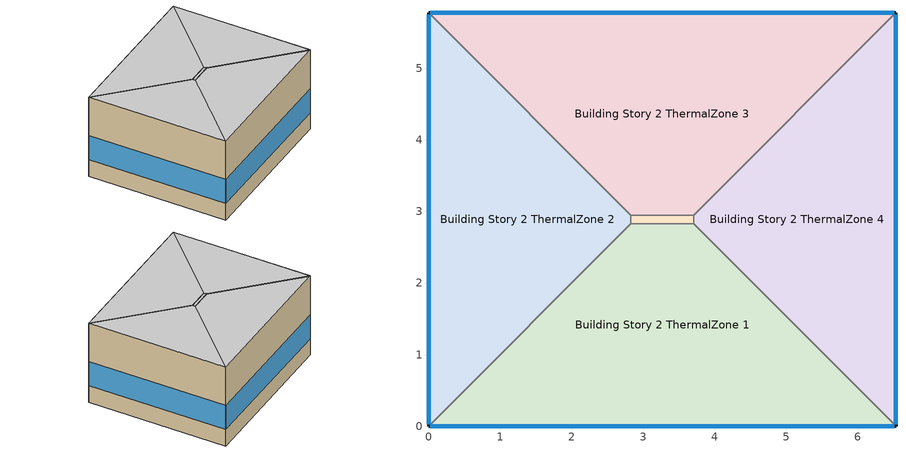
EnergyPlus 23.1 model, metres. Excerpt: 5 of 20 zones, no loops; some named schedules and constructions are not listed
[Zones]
Building Story 2 ThermalZone
 floor adiabatic (Typical Interior Floor): 3.7,2.83 2.83,2.83 2.83,2.95 3.7,2.95 z3.6
 wall adiabatic (Typical Interior Wall): 2.83,2.83 3.7,2.83 3.7,2.95 2.83,2.95 2.83,2.83 z3.6:7.2
 ceiling adiabatic (Typical Interior Ceiling): 3.7,2.95 2.83,2.95 2.83,2.83 3.7,2.83 z7.2
Building Story 2 ThermalZone 1
 floor adiabatic (Typical Interior Ceiling): 6.53,0 0,0 2.83,2.83 3.7,2.83 z3.6
 wall outside (Typical Insulated Steel Framed Exterior Wall R-12.99): 0,0 6.53,0 z3.6:7.2
 wall adiabatic (Typical Interior Wall): 6.53,0 3.7,2.83 2.83,2.83 0,0 z3.6:7.2
 window (U 0.55 SHGC 0.25): 0.03,0 6.51,0 z4.36:5.45
 ceiling adiabatic (Typical Interior Ceiling): 3.7,2.83 2.83,2.83 0,0 6.53,0 z7.2
Building Story 2 ThermalZone 2
 floor adiabatic (Typical Interior Ceiling): 0,0 0,5.78 2.83,2.95 2.83,2.83 z3.6
 wall outside (Typical Insulated Steel Framed Exterior Wall R-12.99): 0,5.78 0,0 z3.6:7.2
 wall adiabatic (Typical Interior Wall): 0,0 2.83,2.83 2.83,2.95 0,5.78 z3.6:7.2
 window (U 0.55 SHGC 0.25): 0,5.75 0,0.03 z4.36:5.45
 ceiling adiabatic (Typical Interior Ceiling): 2.83,2.83 2.83,2.95 0,5.78 0,0 z7.2
Building Story 2 ThermalZone 3
 floor adiabatic (Typical Interior Ceiling): 0,5.78 6.53,5.78 3.7,2.95 2.83,2.95 z3.6
 wall outside (Typical Insulated Steel Framed Exterior Wall R-12.99): 6.53,5.78 0,5.78 z3.6:7.2
 wall adiabatic (Typical Interior Wall): 0,5.78 2.83,2.95 3.7,2.95 6.53,5.78 z3.6:7.2
 window (U 0.55 SHGC 0.25): 6.51,5.78 0.03,5.78 z4.36:5.45
 ceiling adiabatic (Typical Interior Ceiling): 2.83,2.95 3.7,2.95 6.53,5.78 0,5.78 z7.2
Building Story 2 ThermalZone 4
 floor adiabatic (Typical Interior Ceiling): 6.53,5.78 6.53,0 3.7,2.83 3.7,2.95 z3.6
 wall outside (Typical Insulated Steel Framed Exterior Wall R-12.99): 6.53,0 6.53,5.78 z3.6:7.2
 wall adiabatic (Typical Interior Wall): 6.53,5.78 3.7,2.95 3.7,2.83 6.53,0 z3.6:7.2
 window (U 0.55 SHGC 0.25): 6.53,0.03 6.53,5.75 z4.36:5.45
 ceiling adiabatic (Typical Interior Ceiling): 3.7,2.95 3.7,2.83 6.53,0 6.53,5.78 z7.2
[Schedule:Day:Interval]
19 space(s) Occ Sch Sunday 1; 19 space(s) Occ Sch Sunday 2; SchoolSecondary BLDG_LIGHT_CORRIDOR_SCH_2013 Winter Design Day; OfficeSmall BLDG_LIGHT_SCH_2013 Winter Design Day; OfficeSmall BLDG_OCC_SCH Default; OfficeSmall BLDG_OCC_SCH Winter Design Day; OfficeSmall BLDG_EQUIP_SCH_2013 Winter Design Day: No, 24:00, 0
19 space(s) Occ Sch Default 1; 19 space(s) Occ Sch Wednesday 5; 19 space(s) Occ Sch Thursday 5; 19 space(s) Occ Sch Friday 5; 19 space(s) Occ Sch Monday 5; 19 space(s) Occ Sch Tuesday 5: No, 05:00, 0, 06:00, 0.000428579, 07:00, 0.000362644, 08:00, 0.019319, 09:00, 0.00306599, 11:00, 0, 13:00, 0.00178025, 14:00, 0, 15:00, 0.00339567, 16:00, 0.00606604, 17:00, 0.00280225, 18:00, 0.000791223, 19:00, 0, 20:00, 0.00837378, 21:00, 0.00811004, 22:00, 0.000230773, 23:00, 0.000197806, 24:00, 0
19 space(s) Occ Sch Summer Design Day 1; 19 space(s) Occ Sch Winter Design Day 1; 19 space(s) Occ Sch Summer Design Day 2; 19 space(s) Occ Sch Winter Design Day 2; SchoolSecondary BLDG_LIGHT_CORRIDOR_SCH_2013 Summer Design Day; OfficeSmall BLDG_LIGHT_SCH_2013 Summer Design Day; OfficeSmall BLDG_OCC_SCH Summer Design Day; OfficeSmall BLDG_EQUIP_SCH_2013 Summer Design Day: No, 24:00, 1
19 space(s) Occ Sch Thursday 14; 19 space(s) Occ Sch Friday 14; 19 space(s) Occ Sch Default 2; 19 space(s) Occ Sch Tuesday 14; 19 space(s) Occ Sch Wednesday 14; 19 space(s) Occ Sch Tuesday 13; 19 space(s) Occ Sch Wednesday 13; 19 space(s) Occ Sch Thursday 13; 19 space(s) Occ Sch Friday 13; 19 space(s) Occ Sch Monday 12; 19 space(s) Occ Sch Tuesday 11; 19 space(s) Occ Sch Wednesday 11; 19 space(s) Occ Sch Thursday 11; 19 space(s) Occ Sch Friday 11; 19 space(s) Occ Sch Monday 10; 19 space(s) Occ Sch Wednesday 10; 19 space(s) Occ Sch Thursday 10; 19 space(s) Occ Sch Friday 10; 19 space(s) Occ Sch Monday 9; 19 space(s) Occ Sch Tuesday 10: No, 05:00, 0, 06:00, 1, 07:00, 1, 08:00, 1, 09:00, 1, 11:00, 0, 13:00, 1, 14:00, 0, 15:00, 1, 16:00, 1, 17:00, 1, 18:00, 1, 19:00, 0, 20:00, 1, 21:00, 1, 22:00, 1, 23:00, 1, 24:00, 0
19 space(s) Occ Sch Wednesday 12; 19 space(s) Occ Sch Thursday 12; 19 space(s) Occ Sch Friday 12; 19 space(s) Occ Sch Monday 11; 19 space(s) Occ Sch Tuesday 12: No, 05:00, 0, 06:00, 1, 07:00, 1, 08:00, 1, 09:00, 1, 11:00, 0, 13:00, 1, 16:00, 0, 17:00, 1, 18:00, 1, 19:00, 1, 20:00, 0, 21:00, 1, 22:00, 1, 23:00, 1, 24:00, 0
SchoolSecondary BLDG_EQUIP_SCH_2013 Wkdy Day; SchoolSecondary BLDG_EQUIP_SCH_2013 Wkdy Day 2: No, 08:00, 0.295624, 17:00, 0.90367, 21:00, 0.332931, 24:00, 0.295624
SchoolSecondary BLDG_EQUIP_SCH_2013 Default|Wknd Day; SchoolSecondary BLDG_EQUIP_SCH_2013 Default|Wknd Day 2; SchoolSecondary BLDG_EQUIP_SCH_2013 Default: No, 24:00, 0.295624
SchoolSecondary BLDG_EQUIP_SCH_2013 Wkdy Day 1: No, 08:00, 0.21116, 17:00, 0.475616, 21:00, 0.237808, 24:00, 0.21116
SchoolSecondary BLDG_EQUIP_SCH_2013 Default|Wknd Day 1: No, 24:00, 0.21116
SchoolSecondary BLDG_EQUIP_SCH_2013 Summer Design Day: No, 08:00, 0.35, 17:00, 0.95, 24:00, 0.35
SchoolSecondary BLDG_EQUIP_SCH_2013 Winter Design Day 2: No, 24:00, 0.35
SchoolSecondary KITCHEN_ELEC_EQUIP_SCH Wkdy Day; SchoolSecondary KITCHEN_ELEC_EQUIP_SCH Wkdy Day 1; SchoolSecondary KITCHEN_ELEC_EQUIP_SCH Wkdy Day 2; SchoolSecondary KITCHEN_ELEC_EQUIP_SCH Summer Design Day: No, 08:00, 0.1, 10:00, 0.15, 13:00, 0.25, 15:00, 0.15, 24:00, 0.1
SchoolSecondary KITCHEN_ELEC_EQUIP_SCH Wknd Day; SchoolSecondary KITCHEN_ELEC_EQUIP_SCH Wknd Day 1; SchoolSecondary KITCHEN_ELEC_EQUIP_SCH Default; SchoolSecondary KITCHEN_ELEC_EQUIP_SCH Winter Design Day: No, 24:00, 0.1
SchoolSecondary KITCHEN_GAS_EQUIP_SCH Wkdy|SmrDsn Day; SchoolSecondary KITCHEN_GAS_EQUIP_SCH Wkdy|SmrDsn Day 1; SchoolSecondary KITCHEN_GAS_EQUIP_SCH Wkdy|SmrDsn Day 2; SchoolSecondary KITCHEN_GAS_EQUIP_SCH Summer Design Day: No, 08:00, 0.02, 10:00, 0.15, 13:00, 0.2, 15:00, 0.1, 24:00, 0.02
SchoolSecondary KITCHEN_GAS_EQUIP_SCH Wknd Day; SchoolSecondary KITCHEN_GAS_EQUIP_SCH Wknd Day 1; SchoolSecondary KITCHEN_GAS_EQUIP_SCH Default; SchoolSecondary KITCHEN_GAS_EQUIP_SCH Winter Design Day: No, 24:00, 0.02
SchoolSecondary BLDG_LIGHT_CORRIDOR_SCH_2013 Wkdy Day; SchoolSecondary BLDG_LIGHT_CORRIDOR_SCH_2013 Wkdy Day 2: No, 07:00, 0.1773, 08:00, 0.9, 21:00, 0.551772, 24:00, 0.1773
SchoolSecondary BLDG_LIGHT_CORRIDOR_SCH_2013 Wknd Day; SchoolSecondary BLDG_LIGHT_CORRIDOR_SCH_2013 Wknd Day 1; SchoolSecondary BLDG_LIGHT_CORRIDOR_SCH_2013 Default: No, 24:00, 0.1773
SchoolSecondary BLDG_LIGHT_CORRIDOR_SCH_2013 Wkdy Day 1: No, 08:00, 0.1773, 20:00, 0.30654, 21:00, 0.108699, 24:00, 0.1773
OfficeSmall BLDG_LIGHT_SCH_2013 Default|Wkdy Day; OfficeSmall BLDG_LIGHT_SCH_2013 Default: No, 05:00, 0.18, 06:00, 0.23, 07:00, 0.178641, 08:00, 0.326215, 12:00, 0.699031, 13:00, 0.621361, 17:00, 0.699031, 18:00, 0.473788, 20:00, 0.326215, 22:00, 0.248544, 23:00, 0.178641, 24:00, 0.18
OfficeSmall BLDG_LIGHT_SCH_2013 Wknd Day: No, 24:00, 0.18
OfficeSmall BLDG_OCC_SCH Wkdy Day: No, 06:00, 0, 07:00, 0.11, 08:00, 0.21, 12:00, 1, 13:00, 0.53, 17:00, 1, 18:00, 0.32, 22:00, 0.11, 23:00, 0.05, 24:00, 0
OfficeSmall ACTIVITY_SCH Default; OfficeSmall ACTIVITY_SCH Summer Design Day; OfficeSmall ACTIVITY_SCH Winter Design Day: No, 24:00, 120
OfficeSmall BLDG_EQUIP_SCH_2013 Default|Wkdy Day; OfficeSmall BLDG_EQUIP_SCH_2013 Default: No, 06:00, 0.409478, 08:00, 0.479753, 12:00, 0.959505, 13:00, 0.901935, 17:00, 0.959505, 18:00, 0.479753, 23:00, 0.191901, 24:00, 0.163791
OfficeSmall BLDG_EQUIP_SCH_2013 Wknd Day: No, 24:00, 0.163791
Schedule Day 78: No, 06:00, 0, 24:00, 1
Schedule Day 79: No, 06:00, 0.7, 24:00, 1
[Schedule:Week:Daily]
SchoolSecondary BLDG_OCC_SCH_Gym Week Rule - Jan1-Jan3: SchoolSecondary BLDG_OCC_SCH_Gym Wkdy|SmrDsn Day, SchoolSecondary BLDG_OCC_SCH_Gym Wkdy|SmrDsn Day, SchoolSecondary BLDG_OCC_SCH_Gym Wkdy|SmrDsn Day, SchoolSecondary BLDG_OCC_SCH_Gym Wkdy|SmrDsn Day, SchoolSecondary BLDG_OCC_SCH_Gym Wkdy|SmrDsn Day, SchoolSecondary BLDG_OCC_SCH_Gym Wkdy|SmrDsn Day, SchoolSecondary BLDG_OCC_SCH_Gym Wknd Day, SchoolSecondary BLDG_OCC_SCH_Gym Default, SchoolSecondary BLDG_OCC_SCH_Gym Summer Design Day, SchoolSecondary BLDG_OCC_SCH_Gym Winter Design Day, SchoolSecondary BLDG_OCC_SCH_Gym Default, SchoolSecondary BLDG_OCC_SCH_Gym Default
SchoolSecondary BLDG_OCC_SCH_Gym Week Rule - Jan4-Jun27: SchoolSecondary BLDG_OCC_SCH_Gym Wknd Day, SchoolSecondary BLDG_OCC_SCH_Gym Wkdy|SmrDsn Day, SchoolSecondary BLDG_OCC_SCH_Gym Wkdy|SmrDsn Day, SchoolSecondary BLDG_OCC_SCH_Gym Wkdy|SmrDsn Day, SchoolSecondary BLDG_OCC_SCH_Gym Wkdy|SmrDsn Day, SchoolSecondary BLDG_OCC_SCH_Gym Wkdy|SmrDsn Day, SchoolSecondary BLDG_OCC_SCH_Gym Wknd Day, SchoolSecondary BLDG_OCC_SCH_Gym Default, SchoolSecondary BLDG_OCC_SCH_Gym Summer Design Day, SchoolSecondary BLDG_OCC_SCH_Gym Winter Design Day, SchoolSecondary BLDG_OCC_SCH_Gym Default, SchoolSecondary BLDG_OCC_SCH_Gym Default
SchoolSecondary BLDG_OCC_SCH_Gym Week Rule - Jun28-Jul4: SchoolSecondary BLDG_OCC_SCH_Gym Wknd Day, SchoolSecondary BLDG_OCC_SCH_Gym Wkdy|SmrDsn Day, SchoolSecondary BLDG_OCC_SCH_Gym Wkdy|SmrDsn Day, SchoolSecondary BLDG_OCC_SCH_Gym Wkdy|SmrDsn Day 1, SchoolSecondary BLDG_OCC_SCH_Gym Wkdy|SmrDsn Day 1, SchoolSecondary BLDG_OCC_SCH_Gym Wkdy|SmrDsn Day 1, SchoolSecondary BLDG_OCC_SCH_Gym Wknd Day 1, SchoolSecondary BLDG_OCC_SCH_Gym Default, SchoolSecondary BLDG_OCC_SCH_Gym Summer Design Day, SchoolSecondary BLDG_OCC_SCH_Gym Winter Design Day, SchoolSecondary BLDG_OCC_SCH_Gym Default, SchoolSecondary BLDG_OCC_SCH_Gym Default
SchoolSecondary BLDG_OCC_SCH_Gym Week Rule - Jul5-Aug29: SchoolSecondary BLDG_OCC_SCH_Gym Wknd Day 1, SchoolSecondary BLDG_OCC_SCH_Gym Wkdy|SmrDsn Day 1, SchoolSecondary BLDG_OCC_SCH_Gym Wkdy|SmrDsn Day 1, SchoolSecondary BLDG_OCC_SCH_Gym Wkdy|SmrDsn Day 1, SchoolSecondary BLDG_OCC_SCH_Gym Wkdy|SmrDsn Day 1, SchoolSecondary BLDG_OCC_SCH_Gym Wkdy|SmrDsn Day 1, SchoolSecondary BLDG_OCC_SCH_Gym Wknd Day 1, SchoolSecondary BLDG_OCC_SCH_Gym Default, SchoolSecondary BLDG_OCC_SCH_Gym Summer Design Day, SchoolSecondary BLDG_OCC_SCH_Gym Winter Design Day, SchoolSecondary BLDG_OCC_SCH_Gym Default, SchoolSecondary BLDG_OCC_SCH_Gym Default
SchoolSecondary BLDG_OCC_SCH_Gym Week Rule - Aug30-Sep5: SchoolSecondary BLDG_OCC_SCH_Gym Wknd Day 1, SchoolSecondary BLDG_OCC_SCH_Gym Wkdy|SmrDsn Day 1, SchoolSecondary BLDG_OCC_SCH_Gym Wkdy|SmrDsn Day 2, SchoolSecondary BLDG_OCC_SCH_Gym Wkdy|SmrDsn Day 2, SchoolSecondary BLDG_OCC_SCH_Gym Wkdy|SmrDsn Day 2, SchoolSecondary BLDG_OCC_SCH_Gym Wkdy|SmrDsn Day 2, SchoolSecondary BLDG_OCC_SCH_Gym Default, SchoolSecondary BLDG_OCC_SCH_Gym Default, SchoolSecondary BLDG_OCC_SCH_Gym Summer Design Day, SchoolSecondary BLDG_OCC_SCH_Gym Winter Design Day, SchoolSecondary BLDG_OCC_SCH_Gym Default, SchoolSecondary BLDG_OCC_SCH_Gym Default
SchoolSecondary BLDG_OCC_SCH_Gym Week Rule - Sep6-Dec31: SchoolSecondary BLDG_OCC_SCH_Gym Default, SchoolSecondary BLDG_OCC_SCH_Gym Wkdy|SmrDsn Day 2, SchoolSecondary BLDG_OCC_SCH_Gym Wkdy|SmrDsn Day 2, SchoolSecondary BLDG_OCC_SCH_Gym Wkdy|SmrDsn Day 2, SchoolSecondary BLDG_OCC_SCH_Gym Wkdy|SmrDsn Day 2, SchoolSecondary BLDG_OCC_SCH_Gym Wkdy|SmrDsn Day 2, SchoolSecondary BLDG_OCC_SCH_Gym Default, SchoolSecondary BLDG_OCC_SCH_Gym Default, SchoolSecondary BLDG_OCC_SCH_Gym Summer Design Day, SchoolSecondary BLDG_OCC_SCH_Gym Winter Design Day, SchoolSecondary BLDG_OCC_SCH_Gym Default, SchoolSecondary BLDG_OCC_SCH_Gym Default
Elevator Schedule 1 Week Rule - Sep20-Dec31: 19 space(s) Occ Sch Sunday 1, 19 space(s) Occ Sch Monday 5, 19 space(s) Occ Sch Tuesday 5, 19 space(s) Occ Sch Wednesday 5, 19 space(s) Occ Sch Thursday 5, 19 space(s) Occ Sch Friday 5, 19 space(s) Occ Sch Sunday 1, 19 space(s) Occ Sch Default 1, 19 space(s) Occ Sch Summer Design Day 1, 19 space(s) Occ Sch Winter Design Day 1, 19 space(s) Occ Sch Default 1, 19 space(s) Occ Sch Default 1
Elevator Schedule 2 Week Rule - Jan1-Jan3: 19 space(s) Occ Sch Thursday 14, 19 space(s) Occ Sch Thursday 14, 19 space(s) Occ Sch Thursday 14, 19 space(s) Occ Sch Thursday 14, 19 space(s) Occ Sch Thursday 14, 19 space(s) Occ Sch Friday 14, 19 space(s) Occ Sch Sunday 2, 19 space(s) Occ Sch Default 2, 19 space(s) Occ Sch Summer Design Day 2, 19 space(s) Occ Sch Winter Design Day 2, 19 space(s) Occ Sch Default 2, 19 space(s) Occ Sch Default 2
Elevator Schedule 2 Week Rule - Jan4-Jun13: 19 space(s) Occ Sch Sunday 2, 19 space(s) Occ Sch Default 2, 19 space(s) Occ Sch Tuesday 14, 19 space(s) Occ Sch Wednesday 14, 19 space(s) Occ Sch Thursday 14, 19 space(s) Occ Sch Friday 14, 19 space(s) Occ Sch Sunday 2, 19 space(s) Occ Sch Default 2, 19 space(s) Occ Sch Summer Design Day 2, 19 space(s) Occ Sch Winter Design Day 2, 19 space(s) Occ Sch Default 2, 19 space(s) Occ Sch Default 2
Elevator Schedule 2 Week Rule - Jun14-Jun20: 19 space(s) Occ Sch Sunday 2, 19 space(s) Occ Sch Default 2, 19 space(s) Occ Sch Tuesday 13, 19 space(s) Occ Sch Wednesday 13, 19 space(s) Occ Sch Thursday 13, 19 space(s) Occ Sch Friday 13, 19 space(s) Occ Sch Sunday 2, 19 space(s) Occ Sch Default 2, 19 space(s) Occ Sch Summer Design Day 2, 19 space(s) Occ Sch Winter Design Day 2, 19 space(s) Occ Sch Default 2, 19 space(s) Occ Sch Default 2
Elevator Schedule 2 Week Rule - Jun21-Jun27: 19 space(s) Occ Sch Sunday 2, 19 space(s) Occ Sch Monday 12, 19 space(s) Occ Sch Tuesday 13, 19 space(s) Occ Sch Wednesday 13, 19 space(s) Occ Sch Thursday 13, 19 space(s) Occ Sch Friday 13, 19 space(s) Occ Sch Sunday 2, 19 space(s) Occ Sch Default 2, 19 space(s) Occ Sch Summer Design Day 2, 19 space(s) Occ Sch Winter Design Day 2, 19 space(s) Occ Sch Default 2, 19 space(s) Occ Sch Default 2
Elevator Schedule 2 Week Rule - Jun28-Jul4: 19 space(s) Occ Sch Sunday 2, 19 space(s) Occ Sch Monday 12, 19 space(s) Occ Sch Tuesday 13, 19 space(s) Occ Sch Wednesday 12, 19 space(s) Occ Sch Thursday 12, 19 space(s) Occ Sch Friday 12, 19 space(s) Occ Sch Sunday 2, 19 space(s) Occ Sch Default 2, 19 space(s) Occ Sch Summer Design Day 2, 19 space(s) Occ Sch Winter Design Day 2, 19 space(s) Occ Sch Default 2, 19 space(s) Occ Sch Default 2
Elevator Schedule 2 Week Rule - Jul5-Aug29: 19 space(s) Occ Sch Sunday 2, 19 space(s) Occ Sch Monday 11, 19 space(s) Occ Sch Tuesday 12, 19 space(s) Occ Sch Wednesday 12, 19 space(s) Occ Sch Thursday 12, 19 space(s) Occ Sch Friday 12, 19 space(s) Occ Sch Sunday 2, 19 space(s) Occ Sch Default 2, 19 space(s) Occ Sch Summer Design Day 2, 19 space(s) Occ Sch Winter Design Day 2, 19 space(s) Occ Sch Default 2, 19 space(s) Occ Sch Default 2
Elevator Schedule 2 Week Rule - Aug30-Sep5: 19 space(s) Occ Sch Sunday 2, 19 space(s) Occ Sch Monday 11, 19 space(s) Occ Sch Tuesday 11, 19 space(s) Occ Sch Wednesday 11, 19 space(s) Occ Sch Thursday 11, 19 space(s) Occ Sch Friday 11, 19 space(s) Occ Sch Sunday 2, 19 space(s) Occ Sch Default 2, 19 space(s) Occ Sch Summer Design Day 2, 19 space(s) Occ Sch Winter Design Day 2, 19 space(s) Occ Sch Default 2, 19 space(s) Occ Sch Default 2
Elevator Schedule 2 Week Rule - Sep6-Sep12: 19 space(s) Occ Sch Sunday 2, 19 space(s) Occ Sch Monday 10, 19 space(s) Occ Sch Tuesday 11, 19 space(s) Occ Sch Wednesday 11, 19 space(s) Occ Sch Thursday 11, 19 space(s) Occ Sch Friday 11, 19 space(s) Occ Sch Sunday 2, 19 space(s) Occ Sch Default 2, 19 space(s) Occ Sch Summer Design Day 2, 19 space(s) Occ Sch Winter Design Day 2, 19 space(s) Occ Sch Default 2, 19 space(s) Occ Sch Default 2
Elevator Schedule 2 Week Rule - Sep13-Sep19: 19 space(s) Occ Sch Sunday 2, 19 space(s) Occ Sch Monday 10, 19 space(s) Occ Sch Tuesday 11, 19 space(s) Occ Sch Wednesday 10, 19 space(s) Occ Sch Thursday 10, 19 space(s) Occ Sch Friday 10, 19 space(s) Occ Sch Sunday 2, 19 space(s) Occ Sch Default 2, 19 space(s) Occ Sch Summer Design Day 2, 19 space(s) Occ Sch Winter Design Day 2, 19 space(s) Occ Sch Default 2, 19 space(s) Occ Sch Default 2
Elevator Schedule 2 Week Rule - Sep20-Dec31: 19 space(s) Occ Sch Sunday 2, 19 space(s) Occ Sch Monday 9, 19 space(s) Occ Sch Tuesday 10, 19 space(s) Occ Sch Wednesday 10, 19 space(s) Occ Sch Thursday 10, 19 space(s) Occ Sch Friday 10, 19 space(s) Occ Sch Sunday 2, 19 space(s) Occ Sch Default 2, 19 space(s) Occ Sch Summer Design Day 2, 19 space(s) Occ Sch Winter Design Day 2, 19 space(s) Occ Sch Default 2, 19 space(s) Occ Sch Default 2
SchoolSecondary BLDG_EQUIP_SCH_2013 Week Rule - Jan1-Jan3: SchoolSecondary BLDG_EQUIP_SCH_2013 Wkdy Day, SchoolSecondary BLDG_EQUIP_SCH_2013 Wkdy Day, SchoolSecondary BLDG_EQUIP_SCH_2013 Wkdy Day, SchoolSecondary BLDG_EQUIP_SCH_2013 Wkdy Day, SchoolSecondary BLDG_EQUIP_SCH_2013 Wkdy Day, SchoolSecondary BLDG_EQUIP_SCH_2013 Wkdy Day, SchoolSecondary BLDG_EQUIP_SCH_2013 Default|Wknd Day, SchoolSecondary BLDG_EQUIP_SCH_2013 Default, SchoolSecondary BLDG_EQUIP_SCH_2013 Summer Design Day, SchoolSecondary BLDG_EQUIP_SCH_2013 Winter Design Day 2, SchoolSecondary BLDG_EQUIP_SCH_2013 Default, SchoolSecondary BLDG_EQUIP_SCH_2013 Default
SchoolSecondary BLDG_EQUIP_SCH_2013 Week Rule - Jan4-Jun27: SchoolSecondary BLDG_EQUIP_SCH_2013 Default|Wknd Day, SchoolSecondary BLDG_EQUIP_SCH_2013 Wkdy Day, SchoolSecondary BLDG_EQUIP_SCH_2013 Wkdy Day, SchoolSecondary BLDG_EQUIP_SCH_2013 Wkdy Day, SchoolSecondary BLDG_EQUIP_SCH_2013 Wkdy Day, SchoolSecondary BLDG_EQUIP_SCH_2013 Wkdy Day, SchoolSecondary BLDG_EQUIP_SCH_2013 Default|Wknd Day, SchoolSecondary BLDG_EQUIP_SCH_2013 Default, SchoolSecondary BLDG_EQUIP_SCH_2013 Summer Design Day, SchoolSecondary BLDG_EQUIP_SCH_2013 Winter Design Day 2, SchoolSecondary BLDG_EQUIP_SCH_2013 Default, SchoolSecondary BLDG_EQUIP_SCH_2013 Default
SchoolSecondary BLDG_EQUIP_SCH_2013 Week Rule - Jun28-Jul4: SchoolSecondary BLDG_EQUIP_SCH_2013 Default|Wknd Day, SchoolSecondary BLDG_EQUIP_SCH_2013 Wkdy Day, SchoolSecondary BLDG_EQUIP_SCH_2013 Wkdy Day, SchoolSecondary BLDG_EQUIP_SCH_2013 Wkdy Day 1, SchoolSecondary BLDG_EQUIP_SCH_2013 Wkdy Day 1, SchoolSecondary BLDG_EQUIP_SCH_2013 Wkdy Day 1, SchoolSecondary BLDG_EQUIP_SCH_2013 Default|Wknd Day 1, SchoolSecondary BLDG_EQUIP_SCH_2013 Default, SchoolSecondary BLDG_EQUIP_SCH_2013 Summer Design Day, SchoolSecondary BLDG_EQUIP_SCH_2013 Winter Design Day 2, SchoolSecondary BLDG_EQUIP_SCH_2013 Default, SchoolSecondary BLDG_EQUIP_SCH_2013 Default
SchoolSecondary BLDG_EQUIP_SCH_2013 Week Rule - Jul5-Aug29: SchoolSecondary BLDG_EQUIP_SCH_2013 Default|Wknd Day 1, SchoolSecondary BLDG_EQUIP_SCH_2013 Wkdy Day 1, SchoolSecondary BLDG_EQUIP_SCH_2013 Wkdy Day 1, SchoolSecondary BLDG_EQUIP_SCH_2013 Wkdy Day 1, SchoolSecondary BLDG_EQUIP_SCH_2013 Wkdy Day 1, SchoolSecondary BLDG_EQUIP_SCH_2013 Wkdy Day 1, SchoolSecondary BLDG_EQUIP_SCH_2013 Default|Wknd Day 1, SchoolSecondary BLDG_EQUIP_SCH_2013 Default, SchoolSecondary BLDG_EQUIP_SCH_2013 Summer Design Day, SchoolSecondary BLDG_EQUIP_SCH_2013 Winter Design Day 2, SchoolSecondary BLDG_EQUIP_SCH_2013 Default, SchoolSecondary BLDG_EQUIP_SCH_2013 Default
SchoolSecondary BLDG_EQUIP_SCH_2013 Week Rule - Aug30-Sep5: SchoolSecondary BLDG_EQUIP_SCH_2013 Default|Wknd Day 1, SchoolSecondary BLDG_EQUIP_SCH_2013 Wkdy Day 1, SchoolSecondary BLDG_EQUIP_SCH_2013 Wkdy Day 2, SchoolSecondary BLDG_EQUIP_SCH_2013 Wkdy Day 2, SchoolSecondary BLDG_EQUIP_SCH_2013 Wkdy Day 2, SchoolSecondary BLDG_EQUIP_SCH_2013 Wkdy Day 2, SchoolSecondary BLDG_EQUIP_SCH_2013 Default|Wknd Day 2, SchoolSecondary BLDG_EQUIP_SCH_2013 Default, SchoolSecondary BLDG_EQUIP_SCH_2013 Summer Design Day, SchoolSecondary BLDG_EQUIP_SCH_2013 Winter Design Day 2, SchoolSecondary BLDG_EQUIP_SCH_2013 Default, SchoolSecondary BLDG_EQUIP_SCH_2013 Default
SchoolSecondary BLDG_EQUIP_SCH_2013 Week Rule - Sep6-Dec31: SchoolSecondary BLDG_EQUIP_SCH_2013 Default|Wknd Day 2, SchoolSecondary BLDG_EQUIP_SCH_2013 Wkdy Day 2, SchoolSecondary BLDG_EQUIP_SCH_2013 Wkdy Day 2, SchoolSecondary BLDG_EQUIP_SCH_2013 Wkdy Day 2, SchoolSecondary BLDG_EQUIP_SCH_2013 Wkdy Day 2, SchoolSecondary BLDG_EQUIP_SCH_2013 Wkdy Day 2, SchoolSecondary BLDG_EQUIP_SCH_2013 Default|Wknd Day 2, SchoolSecondary BLDG_EQUIP_SCH_2013 Default, SchoolSecondary BLDG_EQUIP_SCH_2013 Summer Design Day, SchoolSecondary BLDG_EQUIP_SCH_2013 Winter Design Day 2, SchoolSecondary BLDG_EQUIP_SCH_2013 Default, SchoolSecondary BLDG_EQUIP_SCH_2013 Default
SchoolSecondary KITCHEN_ELEC_EQUIP_SCH Week Rule - Jan1-Jan3: SchoolSecondary KITCHEN_ELEC_EQUIP_SCH Wkdy Day, SchoolSecondary KITCHEN_ELEC_EQUIP_SCH Wkdy Day, SchoolSecondary KITCHEN_ELEC_EQUIP_SCH Wkdy Day, SchoolSecondary KITCHEN_ELEC_EQUIP_SCH Wkdy Day, SchoolSecondary KITCHEN_ELEC_EQUIP_SCH Wkdy Day, SchoolSecondary KITCHEN_ELEC_EQUIP_SCH Wkdy Day, SchoolSecondary KITCHEN_ELEC_EQUIP_SCH Wknd Day, SchoolSecondary KITCHEN_ELEC_EQUIP_SCH Default, SchoolSecondary KITCHEN_ELEC_EQUIP_SCH Summer Design Day, SchoolSecondary KITCHEN_ELEC_EQUIP_SCH Winter Design Day, SchoolSecondary KITCHEN_ELEC_EQUIP_SCH Default, SchoolSecondary KITCHEN_ELEC_EQUIP_SCH Default
SchoolSecondary KITCHEN_ELEC_EQUIP_SCH Week Rule - Jan4-Jun27: SchoolSecondary KITCHEN_ELEC_EQUIP_SCH Wknd Day, SchoolSecondary KITCHEN_ELEC_EQUIP_SCH Wkdy Day, SchoolSecondary KITCHEN_ELEC_EQUIP_SCH Wkdy Day, SchoolSecondary KITCHEN_ELEC_EQUIP_SCH Wkdy Day, SchoolSecondary KITCHEN_ELEC_EQUIP_SCH Wkdy Day, SchoolSecondary KITCHEN_ELEC_EQUIP_SCH Wkdy Day, SchoolSecondary KITCHEN_ELEC_EQUIP_SCH Wknd Day, SchoolSecondary KITCHEN_ELEC_EQUIP_SCH Default, SchoolSecondary KITCHEN_ELEC_EQUIP_SCH Summer Design Day, SchoolSecondary KITCHEN_ELEC_EQUIP_SCH Winter Design Day, SchoolSecondary KITCHEN_ELEC_EQUIP_SCH Default, SchoolSecondary KITCHEN_ELEC_EQUIP_SCH Default
SchoolSecondary KITCHEN_ELEC_EQUIP_SCH Week Rule - Jun28-Jul4: SchoolSecondary KITCHEN_ELEC_EQUIP_SCH Wknd Day, SchoolSecondary KITCHEN_ELEC_EQUIP_SCH Wkdy Day, SchoolSecondary KITCHEN_ELEC_EQUIP_SCH Wkdy Day, SchoolSecondary KITCHEN_ELEC_EQUIP_SCH Wkdy Day 1, SchoolSecondary KITCHEN_ELEC_EQUIP_SCH Wkdy Day 1, SchoolSecondary KITCHEN_ELEC_EQUIP_SCH Wkdy Day 1, SchoolSecondary KITCHEN_ELEC_EQUIP_SCH Wknd Day 1, SchoolSecondary KITCHEN_ELEC_EQUIP_SCH Default, SchoolSecondary KITCHEN_ELEC_EQUIP_SCH Summer Design Day, SchoolSecondary KITCHEN_ELEC_EQUIP_SCH Winter Design Day, SchoolSecondary KITCHEN_ELEC_EQUIP_SCH Default, SchoolSecondary KITCHEN_ELEC_EQUIP_SCH Default
SchoolSecondary KITCHEN_ELEC_EQUIP_SCH Week Rule - Jul5-Aug29: SchoolSecondary KITCHEN_ELEC_EQUIP_SCH Wknd Day 1, SchoolSecondary KITCHEN_ELEC_EQUIP_SCH Wkdy Day 1, SchoolSecondary KITCHEN_ELEC_EQUIP_SCH Wkdy Day 1, SchoolSecondary KITCHEN_ELEC_EQUIP_SCH Wkdy Day 1, SchoolSecondary KITCHEN_ELEC_EQUIP_SCH Wkdy Day 1, SchoolSecondary KITCHEN_ELEC_EQUIP_SCH Wkdy Day 1, SchoolSecondary KITCHEN_ELEC_EQUIP_SCH Wknd Day 1, SchoolSecondary KITCHEN_ELEC_EQUIP_SCH Default, SchoolSecondary KITCHEN_ELEC_EQUIP_SCH Summer Design Day, SchoolSecondary KITCHEN_ELEC_EQUIP_SCH Winter Design Day, SchoolSecondary KITCHEN_ELEC_EQUIP_SCH Default, SchoolSecondary KITCHEN_ELEC_EQUIP_SCH Default
SchoolSecondary KITCHEN_ELEC_EQUIP_SCH Week Rule - Aug30-Sep5: SchoolSecondary KITCHEN_ELEC_EQUIP_SCH Wknd Day 1, SchoolSecondary KITCHEN_ELEC_EQUIP_SCH Wkdy Day 1, SchoolSecondary KITCHEN_ELEC_EQUIP_SCH Wkdy Day 2, SchoolSecondary KITCHEN_ELEC_EQUIP_SCH Wkdy Day 2, SchoolSecondary KITCHEN_ELEC_EQUIP_SCH Wkdy Day 2, SchoolSecondary KITCHEN_ELEC_EQUIP_SCH Wkdy Day 2, SchoolSecondary KITCHEN_ELEC_EQUIP_SCH Default, SchoolSecondary KITCHEN_ELEC_EQUIP_SCH Default, SchoolSecondary KITCHEN_ELEC_EQUIP_SCH Summer Design Day, SchoolSecondary KITCHEN_ELEC_EQUIP_SCH Winter Design Day, SchoolSecondary KITCHEN_ELEC_EQUIP_SCH Default, SchoolSecondary KITCHEN_ELEC_EQUIP_SCH Default
SchoolSecondary KITCHEN_ELEC_EQUIP_SCH Week Rule - Sep6-Dec31: SchoolSecondary KITCHEN_ELEC_EQUIP_SCH Default, SchoolSecondary KITCHEN_ELEC_EQUIP_SCH Wkdy Day 2, SchoolSecondary KITCHEN_ELEC_EQUIP_SCH Wkdy Day 2, SchoolSecondary KITCHEN_ELEC_EQUIP_SCH Wkdy Day 2, SchoolSecondary KITCHEN_ELEC_EQUIP_SCH Wkdy Day 2, SchoolSecondary KITCHEN_ELEC_EQUIP_SCH Wkdy Day 2, SchoolSecondary KITCHEN_ELEC_EQUIP_SCH Default, SchoolSecondary KITCHEN_ELEC_EQUIP_SCH Default, SchoolSecondary KITCHEN_ELEC_EQUIP_SCH Summer Design Day, SchoolSecondary KITCHEN_ELEC_EQUIP_SCH Winter Design Day, SchoolSecondary KITCHEN_ELEC_EQUIP_SCH Default, SchoolSecondary KITCHEN_ELEC_EQUIP_SCH Default
SchoolSecondary KITCHEN_GAS_EQUIP_SCH Week Rule - Jan1-Jan3: SchoolSecondary KITCHEN_GAS_EQUIP_SCH Wkdy|SmrDsn Day, SchoolSecondary KITCHEN_GAS_EQUIP_SCH Wkdy|SmrDsn Day, SchoolSecondary KITCHEN_GAS_EQUIP_SCH Wkdy|SmrDsn Day, SchoolSecondary KITCHEN_GAS_EQUIP_SCH Wkdy|SmrDsn Day, SchoolSecondary KITCHEN_GAS_EQUIP_SCH Wkdy|SmrDsn Day, SchoolSecondary KITCHEN_GAS_EQUIP_SCH Wkdy|SmrDsn Day, SchoolSecondary KITCHEN_GAS_EQUIP_SCH Wknd Day, SchoolSecondary KITCHEN_GAS_EQUIP_SCH Default, SchoolSecondary KITCHEN_GAS_EQUIP_SCH Summer Design Day, SchoolSecondary KITCHEN_GAS_EQUIP_SCH Winter Design Day, SchoolSecondary KITCHEN_GAS_EQUIP_SCH Default, SchoolSecondary KITCHEN_GAS_EQUIP_SCH Default
SchoolSecondary KITCHEN_GAS_EQUIP_SCH Week Rule - Jan4-Jun27: SchoolSecondary KITCHEN_GAS_EQUIP_SCH Wknd Day, SchoolSecondary KITCHEN_GAS_EQUIP_SCH Wkdy|SmrDsn Day, SchoolSecondary KITCHEN_GAS_EQUIP_SCH Wkdy|SmrDsn Day, SchoolSecondary KITCHEN_GAS_EQUIP_SCH Wkdy|SmrDsn Day, SchoolSecondary KITCHEN_GAS_EQUIP_SCH Wkdy|SmrDsn Day, SchoolSecondary KITCHEN_GAS_EQUIP_SCH Wkdy|SmrDsn Day, SchoolSecondary KITCHEN_GAS_EQUIP_SCH Wknd Day, SchoolSecondary KITCHEN_GAS_EQUIP_SCH Default, SchoolSecondary KITCHEN_GAS_EQUIP_SCH Summer Design Day, SchoolSecondary KITCHEN_GAS_EQUIP_SCH Winter Design Day, SchoolSecondary KITCHEN_GAS_EQUIP_SCH Default, SchoolSecondary KITCHEN_GAS_EQUIP_SCH Default
SchoolSecondary KITCHEN_GAS_EQUIP_SCH Week Rule - Jun28-Jul4: SchoolSecondary KITCHEN_GAS_EQUIP_SCH Wknd Day, SchoolSecondary KITCHEN_GAS_EQUIP_SCH Wkdy|SmrDsn Day, SchoolSecondary KITCHEN_GAS_EQUIP_SCH Wkdy|SmrDsn Day, SchoolSecondary KITCHEN_GAS_EQUIP_SCH Wkdy|SmrDsn Day 1, SchoolSecondary KITCHEN_GAS_EQUIP_SCH Wkdy|SmrDsn Day 1, SchoolSecondary KITCHEN_GAS_EQUIP_SCH Wkdy|SmrDsn Day 1, SchoolSecondary KITCHEN_GAS_EQUIP_SCH Wknd Day 1, SchoolSecondary KITCHEN_GAS_EQUIP_SCH Default, SchoolSecondary KITCHEN_GAS_EQUIP_SCH Summer Design Day, SchoolSecondary KITCHEN_GAS_EQUIP_SCH Winter Design Day, SchoolSecondary KITCHEN_GAS_EQUIP_SCH Default, SchoolSecondary KITCHEN_GAS_EQUIP_SCH Default
SchoolSecondary KITCHEN_GAS_EQUIP_SCH Week Rule - Jul5-Aug29: SchoolSecondary KITCHEN_GAS_EQUIP_SCH Wknd Day 1, SchoolSecondary KITCHEN_GAS_EQUIP_SCH Wkdy|SmrDsn Day 1, SchoolSecondary KITCHEN_GAS_EQUIP_SCH Wkdy|SmrDsn Day 1, SchoolSecondary KITCHEN_GAS_EQUIP_SCH Wkdy|SmrDsn Day 1, SchoolSecondary KITCHEN_GAS_EQUIP_SCH Wkdy|SmrDsn Day 1, SchoolSecondary KITCHEN_GAS_EQUIP_SCH Wkdy|SmrDsn Day 1, SchoolSecondary KITCHEN_GAS_EQUIP_SCH Wknd Day 1, SchoolSecondary KITCHEN_GAS_EQUIP_SCH Default, SchoolSecondary KITCHEN_GAS_EQUIP_SCH Summer Design Day, SchoolSecondary KITCHEN_GAS_EQUIP_SCH Winter Design Day, SchoolSecondary KITCHEN_GAS_EQUIP_SCH Default, SchoolSecondary KITCHEN_GAS_EQUIP_SCH Default
SchoolSecondary KITCHEN_GAS_EQUIP_SCH Week Rule - Aug30-Sep5: SchoolSecondary KITCHEN_GAS_EQUIP_SCH Wknd Day 1, SchoolSecondary KITCHEN_GAS_EQUIP_SCH Wkdy|SmrDsn Day 1, SchoolSecondary KITCHEN_GAS_EQUIP_SCH Wkdy|SmrDsn Day 2, SchoolSecondary KITCHEN_GAS_EQUIP_SCH Wkdy|SmrDsn Day 2, SchoolSecondary KITCHEN_GAS_EQUIP_SCH Wkdy|SmrDsn Day 2, SchoolSecondary KITCHEN_GAS_EQUIP_SCH Wkdy|SmrDsn Day 2, SchoolSecondary KITCHEN_GAS_EQUIP_SCH Default, SchoolSecondary KITCHEN_GAS_EQUIP_SCH Default, SchoolSecondary KITCHEN_GAS_EQUIP_SCH Summer Design Day, SchoolSecondary KITCHEN_GAS_EQUIP_SCH Winter Design Day, SchoolSecondary KITCHEN_GAS_EQUIP_SCH Default, SchoolSecondary KITCHEN_GAS_EQUIP_SCH Default
SchoolSecondary KITCHEN_GAS_EQUIP_SCH Week Rule - Sep6-Dec31: SchoolSecondary KITCHEN_GAS_EQUIP_SCH Default, SchoolSecondary KITCHEN_GAS_EQUIP_SCH Wkdy|SmrDsn Day 2, SchoolSecondary KITCHEN_GAS_EQUIP_SCH Wkdy|SmrDsn Day 2, SchoolSecondary KITCHEN_GAS_EQUIP_SCH Wkdy|SmrDsn Day 2, SchoolSecondary KITCHEN_GAS_EQUIP_SCH Wkdy|SmrDsn Day 2, SchoolSecondary KITCHEN_GAS_EQUIP_SCH Wkdy|SmrDsn Day 2, SchoolSecondary KITCHEN_GAS_EQUIP_SCH Default, SchoolSecondary KITCHEN_GAS_EQUIP_SCH Default, SchoolSecondary KITCHEN_GAS_EQUIP_SCH Summer Design Day, SchoolSecondary KITCHEN_GAS_EQUIP_SCH Winter Design Day, SchoolSecondary KITCHEN_GAS_EQUIP_SCH Default, SchoolSecondary KITCHEN_GAS_EQUIP_SCH Default
SchoolSecondary BLDG_LIGHT_CORRIDOR_SCH_2013 Week Rule - Jan1-Jan3: SchoolSecondary BLDG_LIGHT_CORRIDOR_SCH_2013 Wkdy Day, SchoolSecondary BLDG_LIGHT_CORRIDOR_SCH_2013 Wkdy Day, SchoolSecondary BLDG_LIGHT_CORRIDOR_SCH_2013 Wkdy Day, SchoolSecondary BLDG_LIGHT_CORRIDOR_SCH_2013 Wkdy Day, SchoolSecondary BLDG_LIGHT_CORRIDOR_SCH_2013 Wkdy Day, SchoolSecondary BLDG_LIGHT_CORRIDOR_SCH_2013 Wkdy Day, SchoolSecondary BLDG_LIGHT_CORRIDOR_SCH_2013 Wknd Day, SchoolSecondary BLDG_LIGHT_CORRIDOR_SCH_2013 Default, SchoolSecondary BLDG_LIGHT_CORRIDOR_SCH_2013 Summer Design Day, SchoolSecondary BLDG_LIGHT_CORRIDOR_SCH_2013 Winter Design Day, SchoolSecondary BLDG_LIGHT_CORRIDOR_SCH_2013 Default, SchoolSecondary BLDG_LIGHT_CORRIDOR_SCH_2013 Default
SchoolSecondary BLDG_LIGHT_CORRIDOR_SCH_2013 Week Rule - Jan4-Jun27: SchoolSecondary BLDG_LIGHT_CORRIDOR_SCH_2013 Wknd Day, SchoolSecondary BLDG_LIGHT_CORRIDOR_SCH_2013 Wkdy Day, SchoolSecondary BLDG_LIGHT_CORRIDOR_SCH_2013 Wkdy Day, SchoolSecondary BLDG_LIGHT_CORRIDOR_SCH_2013 Wkdy Day, SchoolSecondary BLDG_LIGHT_CORRIDOR_SCH_2013 Wkdy Day, SchoolSecondary BLDG_LIGHT_CORRIDOR_SCH_2013 Wkdy Day, SchoolSecondary BLDG_LIGHT_CORRIDOR_SCH_2013 Wknd Day, SchoolSecondary BLDG_LIGHT_CORRIDOR_SCH_2013 Default, SchoolSecondary BLDG_LIGHT_CORRIDOR_SCH_2013 Summer Design Day, SchoolSecondary BLDG_LIGHT_CORRIDOR_SCH_2013 Winter Design Day, SchoolSecondary BLDG_LIGHT_CORRIDOR_SCH_2013 Default, SchoolSecondary BLDG_LIGHT_CORRIDOR_SCH_2013 Default
SchoolSecondary BLDG_LIGHT_CORRIDOR_SCH_2013 Week Rule - Jun28-Jul4: SchoolSecondary BLDG_LIGHT_CORRIDOR_SCH_2013 Wknd Day, SchoolSecondary BLDG_LIGHT_CORRIDOR_SCH_2013 Wkdy Day, SchoolSecondary BLDG_LIGHT_CORRIDOR_SCH_2013 Wkdy Day, SchoolSecondary BLDG_LIGHT_CORRIDOR_SCH_2013 Wkdy Day 1, SchoolSecondary BLDG_LIGHT_CORRIDOR_SCH_2013 Wkdy Day 1, SchoolSecondary BLDG_LIGHT_CORRIDOR_SCH_2013 Wkdy Day 1, SchoolSecondary BLDG_LIGHT_CORRIDOR_SCH_2013 Wknd Day 1, SchoolSecondary BLDG_LIGHT_CORRIDOR_SCH_2013 Default, SchoolSecondary BLDG_LIGHT_CORRIDOR_SCH_2013 Summer Design Day, SchoolSecondary BLDG_LIGHT_CORRIDOR_SCH_2013 Winter Design Day, SchoolSecondary BLDG_LIGHT_CORRIDOR_SCH_2013 Default, SchoolSecondary BLDG_LIGHT_CORRIDOR_SCH_2013 Default
SchoolSecondary BLDG_LIGHT_CORRIDOR_SCH_2013 Week Rule - Jul5-Aug29: SchoolSecondary BLDG_LIGHT_CORRIDOR_SCH_2013 Wknd Day 1, SchoolSecondary BLDG_LIGHT_CORRIDOR_SCH_2013 Wkdy Day 1, SchoolSecondary BLDG_LIGHT_CORRIDOR_SCH_2013 Wkdy Day 1, SchoolSecondary BLDG_LIGHT_CORRIDOR_SCH_2013 Wkdy Day 1, SchoolSecondary BLDG_LIGHT_CORRIDOR_SCH_2013 Wkdy Day 1, SchoolSecondary BLDG_LIGHT_CORRIDOR_SCH_2013 Wkdy Day 1, SchoolSecondary BLDG_LIGHT_CORRIDOR_SCH_2013 Wknd Day 1, SchoolSecondary BLDG_LIGHT_CORRIDOR_SCH_2013 Default, SchoolSecondary BLDG_LIGHT_CORRIDOR_SCH_2013 Summer Design Day, SchoolSecondary BLDG_LIGHT_CORRIDOR_SCH_2013 Winter Design Day, SchoolSecondary BLDG_LIGHT_CORRIDOR_SCH_2013 Default, SchoolSecondary BLDG_LIGHT_CORRIDOR_SCH_2013 Default
SchoolSecondary BLDG_LIGHT_CORRIDOR_SCH_2013 Week Rule - Aug30-Sep5: SchoolSecondary BLDG_LIGHT_CORRIDOR_SCH_2013 Wknd Day 1, SchoolSecondary BLDG_LIGHT_CORRIDOR_SCH_2013 Wkdy Day 1, SchoolSecondary BLDG_LIGHT_CORRIDOR_SCH_2013 Wkdy Day 2, SchoolSecondary BLDG_LIGHT_CORRIDOR_SCH_2013 Wkdy Day 2, SchoolSecondary BLDG_LIGHT_CORRIDOR_SCH_2013 Wkdy Day 2, SchoolSecondary BLDG_LIGHT_CORRIDOR_SCH_2013 Wkdy Day 2, SchoolSecondary BLDG_LIGHT_CORRIDOR_SCH_2013 Default, SchoolSecondary BLDG_LIGHT_CORRIDOR_SCH_2013 Default, SchoolSecondary BLDG_LIGHT_CORRIDOR_SCH_2013 Summer Design Day, SchoolSecondary BLDG_LIGHT_CORRIDOR_SCH_2013 Winter Design Day, SchoolSecondary BLDG_LIGHT_CORRIDOR_SCH_2013 Default, SchoolSecondary BLDG_LIGHT_CORRIDOR_SCH_2013 Default
SchoolSecondary BLDG_LIGHT_CORRIDOR_SCH_2013 Week Rule - Sep6-Dec31: SchoolSecondary BLDG_LIGHT_CORRIDOR_SCH_2013 Default, SchoolSecondary BLDG_LIGHT_CORRIDOR_SCH_2013 Wkdy Day 2, SchoolSecondary BLDG_LIGHT_CORRIDOR_SCH_2013 Wkdy Day 2, SchoolSecondary BLDG_LIGHT_CORRIDOR_SCH_2013 Wkdy Day 2, SchoolSecondary BLDG_LIGHT_CORRIDOR_SCH_2013 Wkdy Day 2, SchoolSecondary BLDG_LIGHT_CORRIDOR_SCH_2013 Wkdy Day 2, SchoolSecondary BLDG_LIGHT_CORRIDOR_SCH_2013 Default, SchoolSecondary BLDG_LIGHT_CORRIDOR_SCH_2013 Default, SchoolSecondary BLDG_LIGHT_CORRIDOR_SCH_2013 Summer Design Day, SchoolSecondary BLDG_LIGHT_CORRIDOR_SCH_2013 Winter Design Day, SchoolSecondary BLDG_LIGHT_CORRIDOR_SCH_2013 Default, SchoolSecondary BLDG_LIGHT_CORRIDOR_SCH_2013 Default
OfficeSmall BLDG_LIGHT_SCH_2013 Week Rule - Jan1-Jan3: OfficeSmall BLDG_LIGHT_SCH_2013 Default|Wkdy Day, OfficeSmall BLDG_LIGHT_SCH_2013 Default|Wkdy Day, OfficeSmall BLDG_LIGHT_SCH_2013 Default|Wkdy Day, OfficeSmall BLDG_LIGHT_SCH_2013 Default|Wkdy Day, OfficeSmall BLDG_LIGHT_SCH_2013 Default|Wkdy Day, OfficeSmall BLDG_LIGHT_SCH_2013 Default|Wkdy Day, OfficeSmall BLDG_LIGHT_SCH_2013 Wknd Day, OfficeSmall BLDG_LIGHT_SCH_2013 Default, OfficeSmall BLDG_LIGHT_SCH_2013 Summer Design Day, OfficeSmall BLDG_LIGHT_SCH_2013 Winter Design Day, OfficeSmall BLDG_LIGHT_SCH_2013 Default, OfficeSmall BLDG_LIGHT_SCH_2013 Default
OfficeSmall BLDG_LIGHT_SCH_2013 Week Rule - Jan4-Dec31: OfficeSmall BLDG_LIGHT_SCH_2013 Wknd Day, OfficeSmall BLDG_LIGHT_SCH_2013 Default|Wkdy Day, OfficeSmall BLDG_LIGHT_SCH_2013 Default|Wkdy Day, OfficeSmall BLDG_LIGHT_SCH_2013 Default|Wkdy Day, OfficeSmall BLDG_LIGHT_SCH_2013 Default|Wkdy Day, OfficeSmall BLDG_LIGHT_SCH_2013 Default|Wkdy Day, OfficeSmall BLDG_LIGHT_SCH_2013 Wknd Day, OfficeSmall BLDG_LIGHT_SCH_2013 Default, OfficeSmall BLDG_LIGHT_SCH_2013 Summer Design Day, OfficeSmall BLDG_LIGHT_SCH_2013 Winter Design Day, OfficeSmall BLDG_LIGHT_SCH_2013 Default, OfficeSmall BLDG_LIGHT_SCH_2013 Default
OfficeSmall BLDG_OCC_SCH Week Rule - Jan1-Jan3: OfficeSmall BLDG_OCC_SCH Wkdy Day, OfficeSmall BLDG_OCC_SCH Wkdy Day, OfficeSmall BLDG_OCC_SCH Wkdy Day, OfficeSmall BLDG_OCC_SCH Wkdy Day, OfficeSmall BLDG_OCC_SCH Wkdy Day, OfficeSmall BLDG_OCC_SCH Wkdy Day, OfficeSmall BLDG_OCC_SCH Default, OfficeSmall BLDG_OCC_SCH Default, OfficeSmall BLDG_OCC_SCH Summer Design Day, OfficeSmall BLDG_OCC_SCH Winter Design Day, OfficeSmall BLDG_OCC_SCH Default, OfficeSmall BLDG_OCC_SCH Default
OfficeSmall BLDG_OCC_SCH Week Rule - Jan4-Dec31: OfficeSmall BLDG_OCC_SCH Default, OfficeSmall BLDG_OCC_SCH Wkdy Day, OfficeSmall BLDG_OCC_SCH Wkdy Day, OfficeSmall BLDG_OCC_SCH Wkdy Day, OfficeSmall BLDG_OCC_SCH Wkdy Day, OfficeSmall BLDG_OCC_SCH Wkdy Day, OfficeSmall BLDG_OCC_SCH Default, OfficeSmall BLDG_OCC_SCH Default, OfficeSmall BLDG_OCC_SCH Summer Design Day, OfficeSmall BLDG_OCC_SCH Winter Design Day, OfficeSmall BLDG_OCC_SCH Default, OfficeSmall BLDG_OCC_SCH Default
OfficeSmall ACTIVITY_SCH Week Rule - Jan1-Dec31: OfficeSmall ACTIVITY_SCH Default, OfficeSmall ACTIVITY_SCH Default, OfficeSmall ACTIVITY_SCH Default, OfficeSmall ACTIVITY_SCH Default, OfficeSmall ACTIVITY_SCH Default, OfficeSmall ACTIVITY_SCH Default, OfficeSmall ACTIVITY_SCH Default, OfficeSmall ACTIVITY_SCH Default, OfficeSmall ACTIVITY_SCH Summer Design Day, OfficeSmall ACTIVITY_SCH Winter Design Day, OfficeSmall ACTIVITY_SCH Default, OfficeSmall ACTIVITY_SCH Default
OfficeSmall BLDG_EQUIP_SCH_2013 Week Rule - Jan1-Jan3: OfficeSmall BLDG_EQUIP_SCH_2013 Default|Wkdy Day, OfficeSmall BLDG_EQUIP_SCH_2013 Default|Wkdy Day, OfficeSmall BLDG_EQUIP_SCH_2013 Default|Wkdy Day, OfficeSmall BLDG_EQUIP_SCH_2013 Default|Wkdy Day, OfficeSmall BLDG_EQUIP_SCH_2013 Default|Wkdy Day, OfficeSmall BLDG_EQUIP_SCH_2013 Default|Wkdy Day, OfficeSmall BLDG_EQUIP_SCH_2013 Wknd Day, OfficeSmall BLDG_EQUIP_SCH_2013 Default, OfficeSmall BLDG_EQUIP_SCH_2013 Summer Design Day, OfficeSmall BLDG_EQUIP_SCH_2013 Winter Design Day, OfficeSmall BLDG_EQUIP_SCH_2013 Default, OfficeSmall BLDG_EQUIP_SCH_2013 Default
OfficeSmall BLDG_EQUIP_SCH_2013 Week Rule - Jan4-Dec31: OfficeSmall BLDG_EQUIP_SCH_2013 Wknd Day, OfficeSmall BLDG_EQUIP_SCH_2013 Default|Wkdy Day, OfficeSmall BLDG_EQUIP_SCH_2013 Default|Wkdy Day, OfficeSmall BLDG_EQUIP_SCH_2013 Default|Wkdy Day, OfficeSmall BLDG_EQUIP_SCH_2013 Default|Wkdy Day, OfficeSmall BLDG_EQUIP_SCH_2013 Default|Wkdy Day, OfficeSmall BLDG_EQUIP_SCH_2013 Wknd Day, OfficeSmall BLDG_EQUIP_SCH_2013 Default, OfficeSmall BLDG_EQUIP_SCH_2013 Summer Design Day, OfficeSmall BLDG_EQUIP_SCH_2013 Winter Design Day, OfficeSmall BLDG_EQUIP_SCH_2013 Default, OfficeSmall BLDG_EQUIP_SCH_2013 Default
Schedule Ruleset 1 Week Rule - Jan1-Dec31: Schedule Day 78, Schedule Day 78, Schedule Day 78, Schedule Day 78, Schedule Day 78, Schedule Day 78, Schedule Day 78, Schedule Day 78, Schedule Day 78, Schedule Day 78, Schedule Day 78, Schedule Day 78
Schedule Ruleset 2 Week Rule - Jan1-Dec31: Schedule Day 79, Schedule Day 79, Schedule Day 79, Schedule Day 79, Schedule Day 79, Schedule Day 79, Schedule Day 79, Schedule Day 79, Schedule Day 79, Schedule Day 79, Schedule Day 79, Schedule Day 79
[Schedule:Year]
SchoolSecondary BLDG_OCC_SCH_Gym: SchoolSecondary BLDG_OCC_SCH_Gym Week Rule - Jan1-Jan3, 1, 1, 1, 3, SchoolSecondary BLDG_OCC_SCH_Gym Week Rule - Jan4-Jun27, 1, 4, 6, 27, SchoolSecondary BLDG_OCC_SCH_Gym Week Rule - Jun28-Jul4, 6, 28, 7, 4, SchoolSecondary BLDG_OCC_SCH_Gym Week Rule - Jul5-Aug29, 7, 5, 8, 29, SchoolSecondary BLDG_OCC_SCH_Gym Week Rule - Aug30-Sep5, 8, 30, 9, 5, SchoolSecondary BLDG_OCC_SCH_Gym Week Rule - Sep6-Dec31, 9, 6, 12, 31
SchoolSecondary BLDG_OCC_SCH: SchoolSecondary BLDG_OCC_SCH Week Rule - Jan1-Jan3, 1, 1, 1, 3, SchoolSecondary BLDG_OCC_SCH Week Rule - Jan4-Jun13, 1, 4, 6, 13, SchoolSecondary BLDG_OCC_SCH Week Rule - Jun14-Jun20, 6, 14, 6, 20, SchoolSecondary BLDG_OCC_SCH Week Rule - Jun21-Sep12, 6, 21, 9, 12, SchoolSecondary BLDG_OCC_SCH Week Rule - Sep13-Sep19, 9, 13, 9, 19, SchoolSecondary BLDG_OCC_SCH Week Rule - Sep20-Dec31, 9, 20, 12, 31
SchoolSecondary BLDG_OCC_SCH_Offices: SchoolSecondary BLDG_OCC_SCH_Offices Week Rule - Jan1-Jan3, 1, 1, 1, 3, SchoolSecondary BLDG_OCC_SCH_Offices Week Rule - Jan4-Jun27, 1, 4, 6, 27, SchoolSecondary BLDG_OCC_SCH_Offices Week Rule - Jun28-Jul4, 6, 28, 7, 4, SchoolSecondary BLDG_OCC_SCH_Offices Week Rule - Jul5-Aug29, 7, 5, 8, 29, SchoolSecondary BLDG_OCC_SCH_Offices Week Rule - Aug30-Sep5, 8, 30, 9, 5, SchoolSecondary BLDG_OCC_SCH_Offices Week Rule - Sep6-Dec31, 9, 6, 12, 31
Elevator Schedule 3: Elevator Schedule 3 Week Rule - Jan1-Jan3, 1, 1, 1, 3, Elevator Schedule 3 Week Rule - Jan4-Jun13, 1, 4, 6, 13, Elevator Schedule 3 Week Rule - Jun14-Jun20, 6, 14, 6, 20, Elevator Schedule 3 Week Rule - Jun21-Jun27, 6, 21, 6, 27, Elevator Schedule 3 Week Rule - Jun28-Jul4, 6, 28, 7, 4, Elevator Schedule 3 Week Rule - Jul5-Aug29, 7, 5, 8, 29, Elevator Schedule 3 Week Rule - Aug30-Sep5, 8, 30, 9, 5, Elevator Schedule 3 Week Rule - Sep6-Sep12, 9, 6, 9, 12, Elevator Schedule 3 Week Rule - Sep13-Sep19, 9, 13, 9, 19, Elevator Schedule 3 Week Rule - Sep20-Dec31, 9, 20, 12, 31
Elevator Schedule 1: Elevator Schedule 1 Week Rule - Jan1-Jan3, 1, 1, 1, 3, Elevator Schedule 1 Week Rule - Jan4-Jun13, 1, 4, 6, 13, Elevator Schedule 1 Week Rule - Jun14-Jun20, 6, 14, 6, 20, Elevator Schedule 1 Week Rule - Jun21-Jun27, 6, 21, 6, 27, Elevator Schedule 1 Week Rule - Jun28-Jul4, 6, 28, 7, 4, Elevator Schedule 1 Week Rule - Jul5-Aug29, 7, 5, 8, 29, Elevator Schedule 1 Week Rule - Aug30-Sep5, 8, 30, 9, 5, Elevator Schedule 1 Week Rule - Sep6-Sep12, 9, 6, 9, 12, Elevator Schedule 1 Week Rule - Sep13-Sep19, 9, 13, 9, 19, Elevator Schedule 1 Week Rule - Sep20-Dec31, 9, 20, 12, 31
Elevator Schedule 2: Elevator Schedule 2 Week Rule - Jan1-Jan3, 1, 1, 1, 3, Elevator Schedule 2 Week Rule - Jan4-Jun13, 1, 4, 6, 13, Elevator Schedule 2 Week Rule - Jun14-Jun20, 6, 14, 6, 20, Elevator Schedule 2 Week Rule - Jun21-Jun27, 6, 21, 6, 27, Elevator Schedule 2 Week Rule - Jun28-Jul4, 6, 28, 7, 4, Elevator Schedule 2 Week Rule - Jul5-Aug29, 7, 5, 8, 29, Elevator Schedule 2 Week Rule - Aug30-Sep5, 8, 30, 9, 5, Elevator Schedule 2 Week Rule - Sep6-Sep12, 9, 6, 9, 12, Elevator Schedule 2 Week Rule - Sep13-Sep19, 9, 13, 9, 19, Elevator Schedule 2 Week Rule - Sep20-Dec31, 9, 20, 12, 31
SchoolSecondary BLDG_EQUIP_SCH_2013: SchoolSecondary BLDG_EQUIP_SCH_2013 Week Rule - Jan1-Jan3, 1, 1, 1, 3, SchoolSecondary BLDG_EQUIP_SCH_2013 Week Rule - Jan4-Jun27, 1, 4, 6, 27, SchoolSecondary BLDG_EQUIP_SCH_2013 Week Rule - Jun28-Jul4, 6, 28, 7, 4, SchoolSecondary BLDG_EQUIP_SCH_2013 Week Rule - Jul5-Aug29, 7, 5, 8, 29, SchoolSecondary BLDG_EQUIP_SCH_2013 Week Rule - Aug30-Sep5, 8, 30, 9, 5, SchoolSecondary BLDG_EQUIP_SCH_2013 Week Rule - Sep6-Dec31, 9, 6, 12, 31
SchoolSecondary KITCHEN_ELEC_EQUIP_SCH: SchoolSecondary KITCHEN_ELEC_EQUIP_SCH Week Rule - Jan1-Jan3, 1, 1, 1, 3, SchoolSecondary KITCHEN_ELEC_EQUIP_SCH Week Rule - Jan4-Jun27, 1, 4, 6, 27, SchoolSecondary KITCHEN_ELEC_EQUIP_SCH Week Rule - Jun28-Jul4, 6, 28, 7, 4, SchoolSecondary KITCHEN_ELEC_EQUIP_SCH Week Rule - Jul5-Aug29, 7, 5, 8, 29, SchoolSecondary KITCHEN_ELEC_EQUIP_SCH Week Rule - Aug30-Sep5, 8, 30, 9, 5, SchoolSecondary KITCHEN_ELEC_EQUIP_SCH Week Rule - Sep6-Dec31, 9, 6, 12, 31
SchoolSecondary KITCHEN_GAS_EQUIP_SCH: SchoolSecondary KITCHEN_GAS_EQUIP_SCH Week Rule - Jan1-Jan3, 1, 1, 1, 3, SchoolSecondary KITCHEN_GAS_EQUIP_SCH Week Rule - Jan4-Jun27, 1, 4, 6, 27, SchoolSecondary KITCHEN_GAS_EQUIP_SCH Week Rule - Jun28-Jul4, 6, 28, 7, 4, SchoolSecondary KITCHEN_GAS_EQUIP_SCH Week Rule - Jul5-Aug29, 7, 5, 8, 29, SchoolSecondary KITCHEN_GAS_EQUIP_SCH Week Rule - Aug30-Sep5, 8, 30, 9, 5, SchoolSecondary KITCHEN_GAS_EQUIP_SCH Week Rule - Sep6-Dec31, 9, 6, 12, 31
SchoolSecondary BLDG_LIGHT_CORRIDOR_SCH_2013: SchoolSecondary BLDG_LIGHT_CORRIDOR_SCH_2013 Week Rule - Jan1-Jan3, 1, 1, 1, 3, SchoolSecondary BLDG_LIGHT_CORRIDOR_SCH_2013 Week Rule - Jan4-Jun27, 1, 4, 6, 27, SchoolSecondary BLDG_LIGHT_CORRIDOR_SCH_2013 Week Rule - Jun28-Jul4, 6, 28, 7, 4, SchoolSecondary BLDG_LIGHT_CORRIDOR_SCH_2013 Week Rule - Jul5-Aug29, 7, 5, 8, 29, SchoolSecondary BLDG_LIGHT_CORRIDOR_SCH_2013 Week Rule - Aug30-Sep5, 8, 30, 9, 5, SchoolSecondary BLDG_LIGHT_CORRIDOR_SCH_2013 Week Rule - Sep6-Dec31, 9, 6, 12, 31
OfficeSmall BLDG_LIGHT_SCH_2013: OfficeSmall BLDG_LIGHT_SCH_2013 Week Rule - Jan1-Jan3, 1, 1, 1, 3, OfficeSmall BLDG_LIGHT_SCH_2013 Week Rule - Jan4-Dec31, 1, 4, 12, 31
OfficeSmall BLDG_OCC_SCH: OfficeSmall BLDG_OCC_SCH Week Rule - Jan1-Jan3, 1, 1, 1, 3, OfficeSmall BLDG_OCC_SCH Week Rule - Jan4-Dec31, 1, 4, 12, 31
OfficeSmall ACTIVITY_SCH: OfficeSmall ACTIVITY_SCH Week Rule - Jan1-Dec31, 1, 1, 12, 31
OfficeSmall BLDG_EQUIP_SCH_2013: OfficeSmall BLDG_EQUIP_SCH_2013 Week Rule - Jan1-Jan3, 1, 1, 1, 3, OfficeSmall BLDG_EQUIP_SCH_2013 Week Rule - Jan4-Dec31, 1, 4, 12, 31
